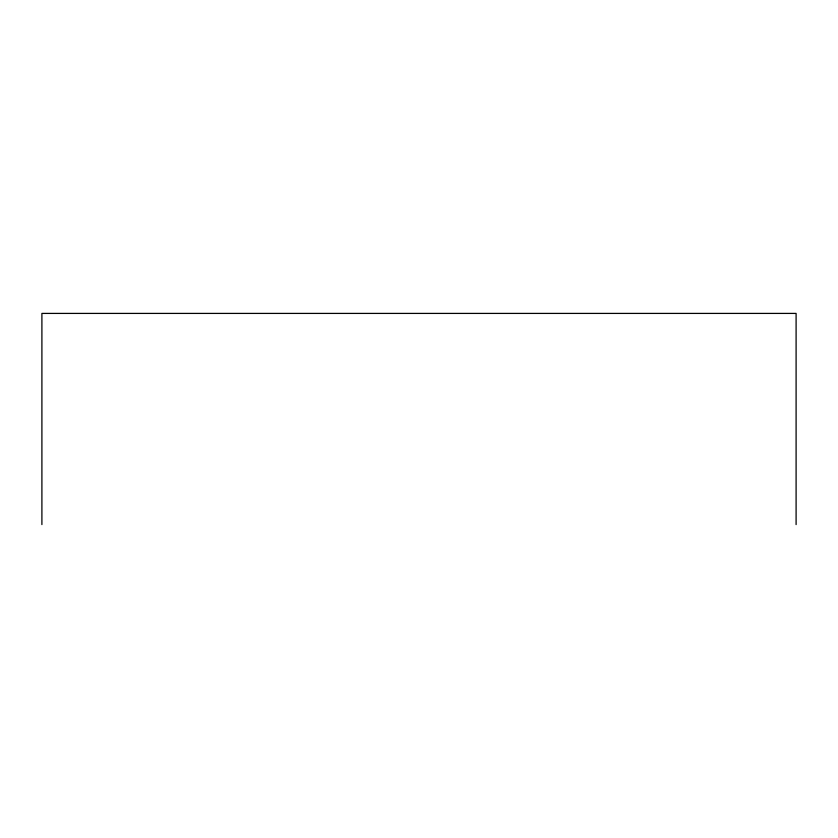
<?xml version="1.0" encoding="UTF-8"?>
<svg xmlns="http://www.w3.org/2000/svg" width="838" height="838" viewBox="0 0 838 838"><rect width="100%" height="100%" fill="white"/><g stroke="black" fill="none" stroke-linecap="round" stroke-linejoin="round"><path stroke-width="1.26" d="M796.1 524.588L796.1 313.412L41.9 313.412L41.9 524.588"/></g></svg>
